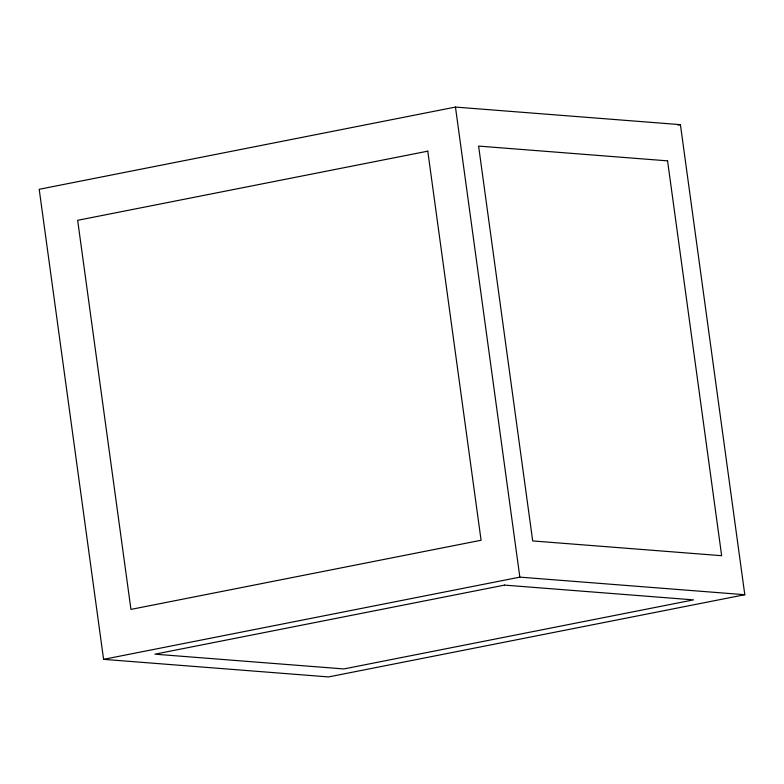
<?xml version="1.0" encoding="UTF-8"?>
<svg xmlns="http://www.w3.org/2000/svg" width="784" height="784" viewBox="0 0 784 784"><rect width="100%" height="100%" fill="white"/><g stroke="black" fill="none" stroke-linecap="round" stroke-linejoin="round"><path stroke-width="1.18" d="M455.455 107.075L39.2 189.287L103.586 659.344L328.545 676.925L744.8 594.713L680.414 124.656L455.455 107.075L519.841 577.132L744.8 594.713M678.013 125.126L680.414 124.656M103.586 659.344L519.841 577.132M427.78 151.165L77.655 220.314L130.948 609.403L481.082 540.254L427.78 151.165M504.543 585.109L154.889 654.17L343.853 668.938L693.507 599.878L504.543 585.109M667.566 160.857L478.603 146.089L532.689 540.931L721.652 555.699L667.566 160.857"/></g></svg>
